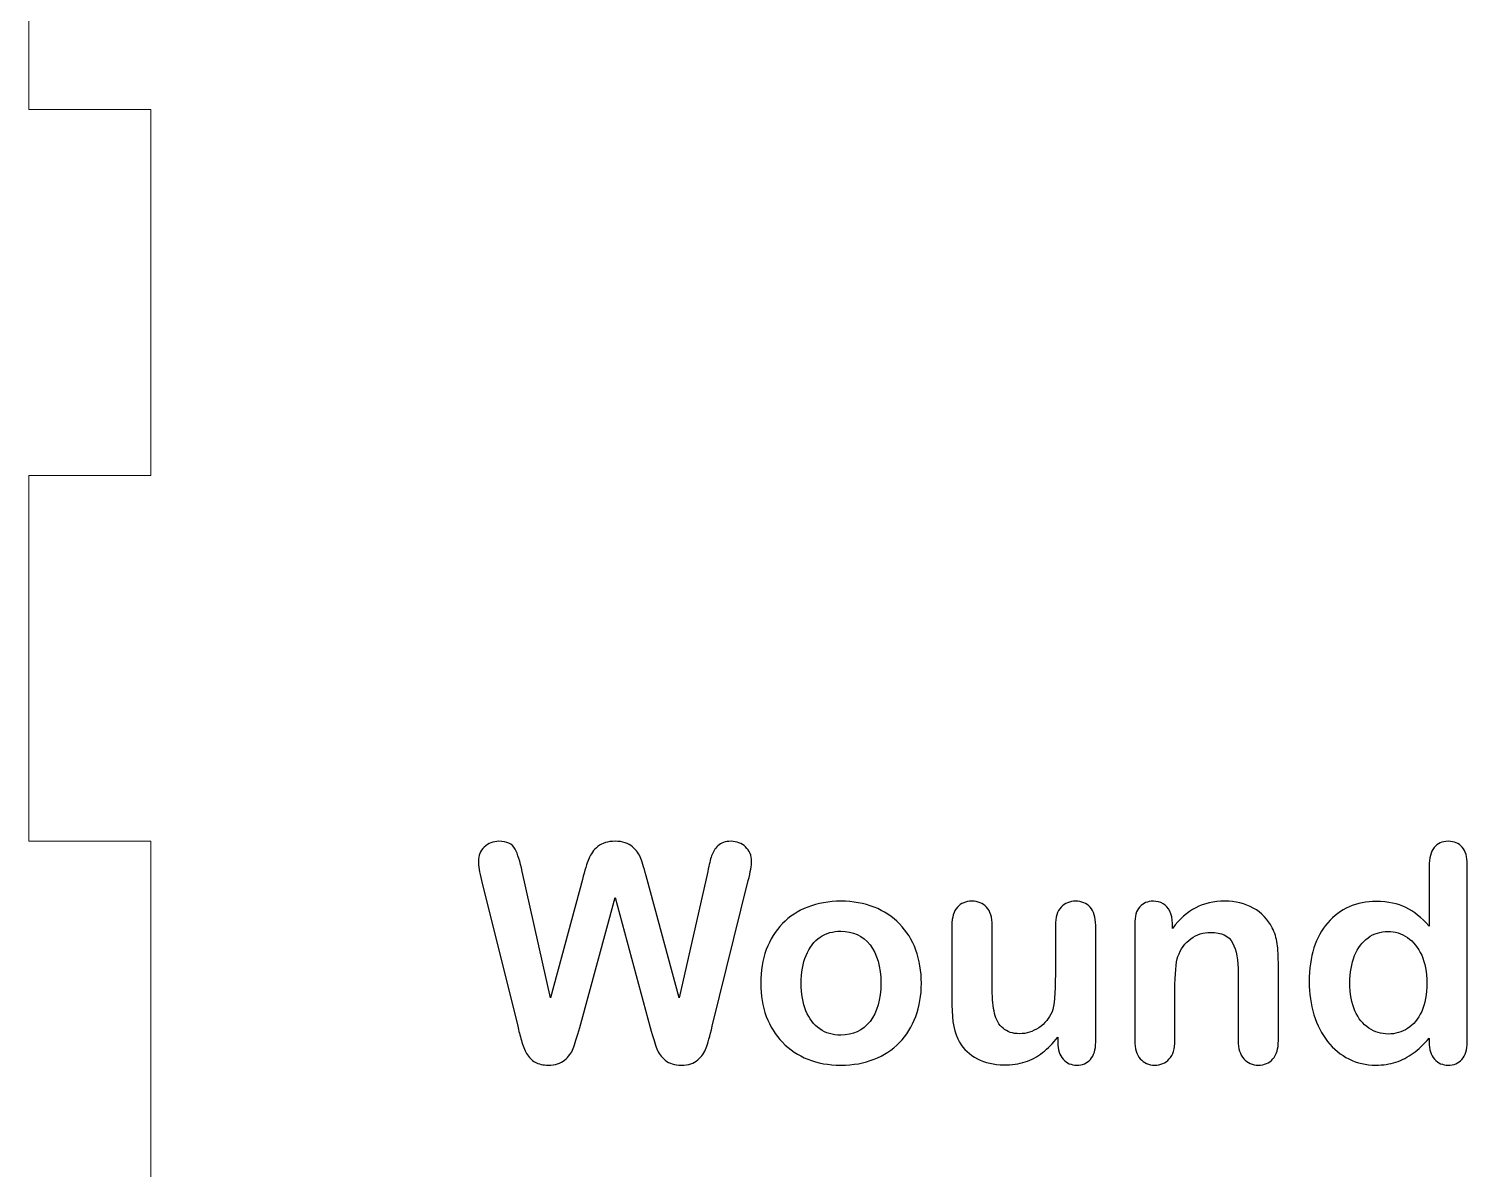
# Model space of a CAD drawing. Header units: inches. Extents: x -11.2 to 11.8, y -8.6 to 8.5.
# Drawn here: x 2.14 to 3.614, y -5.642 to -4.473 of the extents above; entities that cross this region are included whole.
import ezdxf

# ---------------------------------------------------------------- set-up
doc = ezdxf.new("R2010")
doc.units = ezdxf.units.IN
doc.header["$MEASUREMENT"] = 0
doc.layers.add('Tiny token holder', color=7, linetype='Continuous')

msp = doc.modelspace()

# ---------------------------------------------------------------- linework, layer by layer
at = {"layer": 'Tiny token holder', "color": 240, "lineweight": 9}
for points in [[(2.1402, -4.1805), (2.1402, -4.1805), (2.1402, -4.5555), (2.1402, -4.5555)], [(2.1402, -4.5555), (2.1402, -4.5555), (2.2652, -4.5555), (2.2652, -4.5555)], [(2.2652, -4.5555), (2.2652, -4.5555), (2.2652, -4.9305), (2.2652, -4.9305)], [(2.2652, -4.9305), (2.2652, -4.9305), (2.1402, -4.9305), (2.1402, -4.9305)], [(2.1402, -4.9305), (2.1402, -4.9305), (2.1402, -5.3055), (2.1402, -5.3055)], [(2.1402, -5.3055), (2.1402, -5.3055), (2.2652, -5.3055), (2.2652, -5.3055)], [(2.2652, -5.3055), (2.2652, -5.3055), (2.2652, -5.6805), (2.2652, -5.6805)]]:
    msp.add_open_spline(points, degree=3, dxfattribs=at)
at = {"layer": 'Tiny token holder', "color": 250}
for points, knots in [([(2.7769, -5.4962), (2.7769, -5.4962), (2.741, -5.3632), (2.741, -5.3632), (2.741, -5.3632), (2.741, -5.3632), (2.7047, -5.4962), (2.7047, -5.4962), (2.7047, -5.4962), (2.7018, -5.5063), (2.6996, -5.5135), (2.6979, -5.5179), (2.6979, -5.5179), (2.6963, -5.5223), (2.6933, -5.5262), (2.6892, -5.5297), (2.6892, -5.5297), (2.6851, -5.5332), (2.6796, -5.5349), (2.6727, -5.5349), (2.6727, -5.5349), (2.6671, -5.5349), (2.6626, -5.5339), (2.659, -5.5318), (2.659, -5.5318), (2.6554, -5.5298), (2.6525, -5.5268), (2.6503, -5.523), (2.6503, -5.523), (2.6481, -5.5193), (2.6463, -5.5148), (2.6449, -5.5095), (2.6449, -5.5095), (2.6434, -5.5044), (2.6422, -5.4996), (2.6411, -5.4951), (2.6411, -5.4951), (2.6411, -5.4951), (2.6042, -5.3458), (2.6042, -5.3458), (2.6042, -5.3458), (2.6019, -5.3371), (2.6008, -5.3305), (2.6008, -5.3259), (2.6008, -5.3259), (2.6008, -5.3202), (2.6028, -5.3153), (2.6068, -5.3114), (2.6068, -5.3114), (2.6109, -5.3075), (2.6159, -5.3055), (2.6218, -5.3055), (2.6218, -5.3055), (2.63, -5.3055), (2.6355, -5.3081), (2.6384, -5.3134), (2.6384, -5.3134), (2.6412, -5.3186), (2.6436, -5.3262), (2.6458, -5.3363), (2.6458, -5.3363), (2.6458, -5.3363), (2.6748, -5.4658), (2.6748, -5.4658), (2.6748, -5.4658), (2.6748, -5.4658), (2.7074, -5.3446), (2.7074, -5.3446), (2.7074, -5.3446), (2.7098, -5.3353), (2.712, -5.3282), (2.7139, -5.3234), (2.7139, -5.3234), (2.7158, -5.3185), (2.719, -5.3143), (2.7233, -5.3108), (2.7233, -5.3108), (2.7276, -5.3073), (2.7335, -5.3055), (2.741, -5.3055), (2.741, -5.3055), (2.7486, -5.3055), (2.7545, -5.3074), (2.7586, -5.311), (2.7586, -5.311), (2.7628, -5.3147), (2.7657, -5.3187), (2.7673, -5.3231), (2.7673, -5.3231), (2.7689, -5.3274), (2.7711, -5.3345), (2.7738, -5.3446), (2.7738, -5.3446), (2.7738, -5.3446), (2.8067, -5.4658), (2.8067, -5.4658), (2.8067, -5.4658), (2.8067, -5.4658), (2.8358, -5.3363), (2.8358, -5.3363), (2.8358, -5.3363), (2.8372, -5.3295), (2.8385, -5.3242), (2.8398, -5.3203), (2.8398, -5.3203), (2.8411, -5.3165), (2.8432, -5.3131), (2.8463, -5.3101), (2.8463, -5.3101), (2.8494, -5.307), (2.8538, -5.3055), (2.8597, -5.3055), (2.8597, -5.3055), (2.8656, -5.3055), (2.8705, -5.3075), (2.8746, -5.3113), (2.8746, -5.3113), (2.8787, -5.3152), (2.8807, -5.3201), (2.8807, -5.3259), (2.8807, -5.3259), (2.8807, -5.3301), (2.8797, -5.3367), (2.8774, -5.3458), (2.8774, -5.3458), (2.8774, -5.3458), (2.8405, -5.4951), (2.8405, -5.4951), (2.8405, -5.4951), (2.838, -5.5052), (2.8358, -5.5126), (2.8342, -5.5173), (2.8342, -5.5173), (2.8325, -5.522), (2.8297, -5.5261), (2.8257, -5.5296), (2.8257, -5.5296), (2.8217, -5.5332), (2.8161, -5.5349), (2.8088, -5.5349), (2.8088, -5.5349), (2.8019, -5.5349), (2.7965, -5.5332), (2.7923, -5.5298), (2.7923, -5.5298), (2.7882, -5.5263), (2.7853, -5.5225), (2.7837, -5.5182), (2.7837, -5.5182), (2.7821, -5.5139), (2.7798, -5.5066), (2.7769, -5.4962)], [0, 0, 0, 0, 0.025641, 0.025641, 0.025641, 0.025641, 0.051282, 0.051282, 0.051282, 0.051282, 0.076923, 0.076923, 0.076923, 0.076923, 0.102564, 0.102564, 0.102564, 0.102564, 0.128205, 0.128205, 0.128205, 0.128205, 0.153846, 0.153846, 0.153846, 0.153846, 0.179487, 0.179487, 0.179487, 0.179487, 0.205128, 0.205128, 0.205128, 0.205128, 0.230769, 0.230769, 0.230769, 0.230769, 0.25641, 0.25641, 0.25641, 0.25641, 0.282051, 0.282051, 0.282051, 0.282051, 0.307692, 0.307692, 0.307692, 0.307692, 0.333333, 0.333333, 0.333333, 0.333333, 0.358974, 0.358974, 0.358974, 0.358974, 0.384615, 0.384615, 0.384615, 0.384615, 0.410256, 0.410256, 0.410256, 0.410256, 0.435897, 0.435897, 0.435897, 0.435897, 0.461538, 0.461538, 0.461538, 0.461538, 0.487179, 0.487179, 0.487179, 0.487179, 0.512821, 0.512821, 0.512821, 0.512821, 0.538462, 0.538462, 0.538462, 0.538462, 0.564103, 0.564103, 0.564103, 0.564103, 0.589744, 0.589744, 0.589744, 0.589744, 0.615385, 0.615385, 0.615385, 0.615385, 0.641026, 0.641026, 0.641026, 0.641026, 0.666667, 0.666667, 0.666667, 0.666667, 0.692308, 0.692308, 0.692308, 0.692308, 0.717949, 0.717949, 0.717949, 0.717949, 0.74359, 0.74359, 0.74359, 0.74359, 0.769231, 0.769231, 0.769231, 0.769231, 0.794872, 0.794872, 0.794872, 0.794872, 0.820513, 0.820513, 0.820513, 0.820513, 0.846154, 0.846154, 0.846154, 0.846154, 0.871795, 0.871795, 0.871795, 0.871795, 0.897436, 0.897436, 0.897436, 0.897436, 0.923077, 0.923077, 0.923077, 0.923077, 0.948718, 0.948718, 0.948718, 0.948718, 1, 1, 1, 1]), ([(3.5749, -5.5113), (3.5749, -5.5113), (3.5749, -5.5072), (3.5749, -5.5072), (3.5749, -5.5072), (3.5694, -5.5136), (3.5639, -5.5187), (3.5585, -5.5227), (3.5585, -5.5227), (3.5531, -5.5267), (3.5472, -5.5298), (3.5409, -5.5318), (3.5409, -5.5318), (3.5346, -5.5339), (3.5277, -5.5349), (3.5202, -5.5349), (3.5202, -5.5349), (3.5104, -5.5349), (3.5012, -5.5328), (3.4928, -5.5286), (3.4928, -5.5286), (3.4844, -5.5244), (3.4771, -5.5185), (3.4709, -5.5107), (3.4709, -5.5107), (3.4648, -5.5029), (3.4601, -5.4938), (3.4569, -5.4833), (3.4569, -5.4833), (3.4538, -5.4728), (3.4521, -5.4614), (3.4521, -5.4493), (3.4521, -5.4493), (3.4521, -5.4234), (3.4585, -5.4033), (3.4711, -5.3889), (3.4711, -5.3889), (3.4837, -5.3744), (3.5003, -5.3672), (3.5209, -5.3672), (3.5209, -5.3672), (3.5328, -5.3672), (3.5428, -5.3693), (3.551, -5.3734), (3.551, -5.3734), (3.5592, -5.3774), (3.5672, -5.3837), (3.5749, -5.3923), (3.5749, -5.3923), (3.5749, -5.3923), (3.5749, -5.3312), (3.5749, -5.3312), (3.5749, -5.3312), (3.5749, -5.3228), (3.5766, -5.3164), (3.58, -5.312), (3.58, -5.312), (3.5834, -5.3077), (3.5882, -5.3055), (3.5944, -5.3055), (3.5944, -5.3055), (3.6007, -5.3055), (3.6055, -5.3075), (3.6089, -5.3115), (3.6089, -5.3115), (3.6123, -5.3155), (3.614, -5.3214), (3.614, -5.3291), (3.614, -5.3291), (3.614, -5.3291), (3.614, -5.5113), (3.614, -5.5113), (3.614, -5.5113), (3.614, -5.5192), (3.6122, -5.5251), (3.6086, -5.529), (3.6086, -5.529), (3.6049, -5.533), (3.6002, -5.5349), (3.5944, -5.5349), (3.5944, -5.5349), (3.5888, -5.5349), (3.5841, -5.5329), (3.5804, -5.5288), (3.5804, -5.5288), (3.5768, -5.5247), (3.5749, -5.5188), (3.5749, -5.5113)], [0, 0, 0, 0, 0.043478, 0.043478, 0.043478, 0.043478, 0.086957, 0.086957, 0.086957, 0.086957, 0.130435, 0.130435, 0.130435, 0.130435, 0.173913, 0.173913, 0.173913, 0.173913, 0.217391, 0.217391, 0.217391, 0.217391, 0.26087, 0.26087, 0.26087, 0.26087, 0.304348, 0.304348, 0.304348, 0.304348, 0.347826, 0.347826, 0.347826, 0.347826, 0.391304, 0.391304, 0.391304, 0.391304, 0.434783, 0.434783, 0.434783, 0.434783, 0.478261, 0.478261, 0.478261, 0.478261, 0.521739, 0.521739, 0.521739, 0.521739, 0.565217, 0.565217, 0.565217, 0.565217, 0.608696, 0.608696, 0.608696, 0.608696, 0.652174, 0.652174, 0.652174, 0.652174, 0.695652, 0.695652, 0.695652, 0.695652, 0.73913, 0.73913, 0.73913, 0.73913, 0.782609, 0.782609, 0.782609, 0.782609, 0.826087, 0.826087, 0.826087, 0.826087, 0.869565, 0.869565, 0.869565, 0.869565, 0.913043, 0.913043, 0.913043, 0.913043, 1, 1, 1, 1]), ([(3.0547, -5.451), (3.0547, -5.4633), (3.0528, -5.4746), (3.049, -5.485), (3.049, -5.485), (3.0451, -5.4954), (3.0396, -5.5043), (3.0323, -5.5118), (3.0323, -5.5118), (3.0251, -5.5193), (3.0163, -5.5249), (3.0062, -5.5289), (3.0062, -5.5289), (2.9962, -5.5329), (2.9848, -5.5349), (2.9722, -5.5349), (2.9722, -5.5349), (2.9596, -5.5349), (2.9484, -5.5329), (2.9384, -5.5289), (2.9384, -5.5289), (2.9284, -5.5248), (2.9198, -5.5191), (2.9124, -5.5115), (2.9124, -5.5115), (2.9051, -5.504), (2.8996, -5.4951), (2.8958, -5.4849), (2.8958, -5.4849), (2.892, -5.4746), (2.8901, -5.4633), (2.8901, -5.4509), (2.8901, -5.4509), (2.8901, -5.4384), (2.892, -5.4269), (2.8958, -5.4165), (2.8958, -5.4165), (2.8997, -5.4062), (2.9052, -5.3973), (2.9124, -5.3899), (2.9124, -5.3899), (2.9195, -5.3825), (2.9282, -5.3769), (2.9384, -5.3729), (2.9384, -5.3729), (2.9486, -5.3689), (2.9599, -5.3669), (2.9722, -5.3669), (2.9722, -5.3669), (2.9847, -5.3669), (2.9961, -5.3689), (3.0062, -5.3729), (3.0062, -5.3729), (3.0164, -5.377), (3.0252, -5.3828), (3.0324, -5.3902), (3.0324, -5.3902), (3.0397, -5.3977), (3.0453, -5.4066), (3.049, -5.4169), (3.049, -5.4169), (3.0528, -5.4272), (3.0547, -5.4386), (3.0547, -5.451)], [0, 0, 0, 0, 0.058824, 0.058824, 0.058824, 0.058824, 0.117647, 0.117647, 0.117647, 0.117647, 0.176471, 0.176471, 0.176471, 0.176471, 0.235294, 0.235294, 0.235294, 0.235294, 0.294118, 0.294118, 0.294118, 0.294118, 0.352941, 0.352941, 0.352941, 0.352941, 0.411765, 0.411765, 0.411765, 0.411765, 0.470588, 0.470588, 0.470588, 0.470588, 0.529412, 0.529412, 0.529412, 0.529412, 0.588235, 0.588235, 0.588235, 0.588235, 0.647059, 0.647059, 0.647059, 0.647059, 0.705882, 0.705882, 0.705882, 0.705882, 0.764706, 0.764706, 0.764706, 0.764706, 0.823529, 0.823529, 0.823529, 0.823529, 0.882353, 0.882353, 0.882353, 0.882353, 1, 1, 1, 1]), ([(3.1945, -5.5116), (3.1945, -5.5116), (3.1945, -5.5063), (3.1945, -5.5063), (3.1945, -5.5063), (3.1895, -5.5125), (3.1844, -5.5178), (3.1789, -5.5221), (3.1789, -5.5221), (3.1734, -5.5263), (3.1675, -5.5294), (3.161, -5.5315), (3.161, -5.5315), (3.1546, -5.5336), (3.1473, -5.5346), (3.139, -5.5346), (3.139, -5.5346), (3.129, -5.5346), (3.12, -5.5325), (3.1121, -5.5284), (3.1121, -5.5284), (3.1042, -5.5243), (3.0981, -5.5186), (3.0937, -5.5113), (3.0937, -5.5113), (3.0886, -5.5025), (3.086, -5.4899), (3.086, -5.4734), (3.086, -5.4734), (3.086, -5.4734), (3.086, -5.3916), (3.086, -5.3916), (3.086, -5.3916), (3.086, -5.3833), (3.0879, -5.3771), (3.0916, -5.373), (3.0916, -5.373), (3.0953, -5.369), (3.1003, -5.3669), (3.1064, -5.3669), (3.1064, -5.3669), (3.1126, -5.3669), (3.1177, -5.369), (3.1215, -5.3731), (3.1215, -5.3731), (3.1253, -5.3772), (3.1273, -5.3834), (3.1273, -5.3916), (3.1273, -5.3916), (3.1273, -5.3916), (3.1273, -5.4577), (3.1273, -5.4577), (3.1273, -5.4577), (3.1273, -5.4673), (3.1281, -5.4753), (3.1297, -5.4819), (3.1297, -5.4819), (3.1313, -5.4884), (3.1342, -5.4935), (3.1384, -5.4971), (3.1384, -5.4971), (3.1426, -5.5008), (3.1482, -5.5027), (3.1554, -5.5027), (3.1554, -5.5027), (3.1624, -5.5027), (3.169, -5.5006), (3.1751, -5.4965), (3.1751, -5.4965), (3.1813, -5.4923), (3.1857, -5.4869), (3.1886, -5.4803), (3.1886, -5.4803), (3.1909, -5.4744), (3.192, -5.4616), (3.192, -5.4418), (3.192, -5.4418), (3.192, -5.4418), (3.192, -5.3916), (3.192, -5.3916), (3.192, -5.3916), (3.192, -5.3834), (3.194, -5.3772), (3.1978, -5.3731), (3.1978, -5.3731), (3.2017, -5.369), (3.2067, -5.3669), (3.2128, -5.3669), (3.2128, -5.3669), (3.219, -5.3669), (3.2239, -5.369), (3.2276, -5.373), (3.2276, -5.373), (3.2314, -5.3771), (3.2333, -5.3833), (3.2333, -5.3916), (3.2333, -5.3916), (3.2333, -5.3916), (3.2333, -5.5113), (3.2333, -5.5113), (3.2333, -5.5113), (3.2333, -5.5192), (3.2315, -5.525), (3.2279, -5.529), (3.2279, -5.529), (3.2243, -5.533), (3.2197, -5.5349), (3.214, -5.5349), (3.214, -5.5349), (3.2084, -5.5349), (3.2037, -5.5329), (3.2, -5.5288), (3.2, -5.5288), (3.1963, -5.5247), (3.1945, -5.519), (3.1945, -5.5116)], [0, 0, 0, 0, 0.033333, 0.033333, 0.033333, 0.033333, 0.066667, 0.066667, 0.066667, 0.066667, 0.1, 0.1, 0.1, 0.1, 0.133333, 0.133333, 0.133333, 0.133333, 0.166667, 0.166667, 0.166667, 0.166667, 0.2, 0.2, 0.2, 0.2, 0.233333, 0.233333, 0.233333, 0.233333, 0.266667, 0.266667, 0.266667, 0.266667, 0.3, 0.3, 0.3, 0.3, 0.333333, 0.333333, 0.333333, 0.333333, 0.366667, 0.366667, 0.366667, 0.366667, 0.4, 0.4, 0.4, 0.4, 0.433333, 0.433333, 0.433333, 0.433333, 0.466667, 0.466667, 0.466667, 0.466667, 0.5, 0.5, 0.5, 0.5, 0.533333, 0.533333, 0.533333, 0.533333, 0.566667, 0.566667, 0.566667, 0.566667, 0.6, 0.6, 0.6, 0.6, 0.633333, 0.633333, 0.633333, 0.633333, 0.666667, 0.666667, 0.666667, 0.666667, 0.7, 0.7, 0.7, 0.7, 0.733333, 0.733333, 0.733333, 0.733333, 0.766667, 0.766667, 0.766667, 0.766667, 0.8, 0.8, 0.8, 0.8, 0.833333, 0.833333, 0.833333, 0.833333, 0.866667, 0.866667, 0.866667, 0.866667, 0.9, 0.9, 0.9, 0.9, 0.933333, 0.933333, 0.933333, 0.933333, 1, 1, 1, 1]), ([(3.3119, -5.3897), (3.3119, -5.3897), (3.3119, -5.3947), (3.3119, -5.3947), (3.3119, -5.3947), (3.3192, -5.3851), (3.3272, -5.3781), (3.3358, -5.3736), (3.3358, -5.3736), (3.3444, -5.3691), (3.3543, -5.3669), (3.3656, -5.3669), (3.3656, -5.3669), (3.3765, -5.3669), (3.3862, -5.3693), (3.3948, -5.374), (3.3948, -5.374), (3.4034, -5.3787), (3.4098, -5.3854), (3.414, -5.3941), (3.414, -5.3941), (3.4168, -5.3992), (3.4185, -5.4046), (3.4193, -5.4105), (3.4193, -5.4105), (3.4201, -5.4163), (3.4205, -5.4238), (3.4205, -5.4329), (3.4205, -5.4329), (3.4205, -5.4329), (3.4205, -5.5098), (3.4205, -5.5098), (3.4205, -5.5098), (3.4205, -5.5181), (3.4186, -5.5243), (3.4148, -5.5286), (3.4148, -5.5286), (3.4111, -5.5328), (3.4061, -5.5349), (3.4001, -5.5349), (3.4001, -5.5349), (3.3939, -5.5349), (3.3889, -5.5327), (3.385, -5.5284), (3.385, -5.5284), (3.3812, -5.5241), (3.3793, -5.5179), (3.3793, -5.5098), (3.3793, -5.5098), (3.3793, -5.5098), (3.3793, -5.4409), (3.3793, -5.4409), (3.3793, -5.4409), (3.3793, -5.4273), (3.3774, -5.4169), (3.3736, -5.4096), (3.3736, -5.4096), (3.3698, -5.4024), (3.3623, -5.3988), (3.351, -5.3988), (3.351, -5.3988), (3.3436, -5.3988), (3.3369, -5.401), (3.3308, -5.4054), (3.3308, -5.4054), (3.3248, -5.4098), (3.3203, -5.4158), (3.3176, -5.4235), (3.3176, -5.4235), (3.3155, -5.4297), (3.3145, -5.4411), (3.3145, -5.458), (3.3145, -5.458), (3.3145, -5.458), (3.3145, -5.5098), (3.3145, -5.5098), (3.3145, -5.5098), (3.3145, -5.5182), (3.3125, -5.5244), (3.3087, -5.5286), (3.3087, -5.5286), (3.3048, -5.5328), (3.2998, -5.5349), (3.2937, -5.5349), (3.2937, -5.5349), (3.2877, -5.5349), (3.2828, -5.5327), (3.279, -5.5284), (3.279, -5.5284), (3.2752, -5.5241), (3.2733, -5.5179), (3.2733, -5.5098), (3.2733, -5.5098), (3.2733, -5.5098), (3.2733, -5.3903), (3.2733, -5.3903), (3.2733, -5.3903), (3.2733, -5.3825), (3.275, -5.3766), (3.2784, -5.3727), (3.2784, -5.3727), (3.2819, -5.3689), (3.2865, -5.3669), (3.2924, -5.3669), (3.2924, -5.3669), (3.2961, -5.3669), (3.2994, -5.3678), (3.3023, -5.3695), (3.3023, -5.3695), (3.3052, -5.3712), (3.3075, -5.3738), (3.3093, -5.3772), (3.3093, -5.3772), (3.311, -5.3806), (3.3119, -5.3848), (3.3119, -5.3897)], [0, 0, 0, 0, 0.033333, 0.033333, 0.033333, 0.033333, 0.066667, 0.066667, 0.066667, 0.066667, 0.1, 0.1, 0.1, 0.1, 0.133333, 0.133333, 0.133333, 0.133333, 0.166667, 0.166667, 0.166667, 0.166667, 0.2, 0.2, 0.2, 0.2, 0.233333, 0.233333, 0.233333, 0.233333, 0.266667, 0.266667, 0.266667, 0.266667, 0.3, 0.3, 0.3, 0.3, 0.333333, 0.333333, 0.333333, 0.333333, 0.366667, 0.366667, 0.366667, 0.366667, 0.4, 0.4, 0.4, 0.4, 0.433333, 0.433333, 0.433333, 0.433333, 0.466667, 0.466667, 0.466667, 0.466667, 0.5, 0.5, 0.5, 0.5, 0.533333, 0.533333, 0.533333, 0.533333, 0.566667, 0.566667, 0.566667, 0.566667, 0.6, 0.6, 0.6, 0.6, 0.633333, 0.633333, 0.633333, 0.633333, 0.666667, 0.666667, 0.666667, 0.666667, 0.7, 0.7, 0.7, 0.7, 0.733333, 0.733333, 0.733333, 0.733333, 0.766667, 0.766667, 0.766667, 0.766667, 0.8, 0.8, 0.8, 0.8, 0.833333, 0.833333, 0.833333, 0.833333, 0.866667, 0.866667, 0.866667, 0.866667, 0.9, 0.9, 0.9, 0.9, 0.933333, 0.933333, 0.933333, 0.933333, 1, 1, 1, 1]), ([(3.0132, -5.451), (3.0132, -5.4341), (3.0095, -5.421), (3.0021, -5.4116), (3.0021, -5.4116), (2.9946, -5.4023), (2.9847, -5.3976), (2.9722, -5.3976), (2.9722, -5.3976), (2.9641, -5.3976), (2.957, -5.3996), (2.9509, -5.4038), (2.9509, -5.4038), (2.9447, -5.408), (2.94, -5.4142), (2.9366, -5.4224), (2.9366, -5.4224), (2.9333, -5.4305), (2.9316, -5.4401), (2.9316, -5.451), (2.9316, -5.451), (2.9316, -5.4618), (2.9333, -5.4712), (2.9365, -5.4793), (2.9365, -5.4793), (2.9399, -5.4873), (2.9445, -5.4935), (2.9506, -5.4978), (2.9506, -5.4978), (2.9567, -5.5021), (2.9639, -5.5042), (2.9722, -5.5042), (2.9722, -5.5042), (2.9847, -5.5042), (2.9946, -5.4995), (3.0021, -5.4901), (3.0021, -5.4901), (3.0095, -5.4807), (3.0132, -5.4676), (3.0132, -5.451)], [0, 0, 0, 0, 0.090909, 0.090909, 0.090909, 0.090909, 0.181818, 0.181818, 0.181818, 0.181818, 0.272727, 0.272727, 0.272727, 0.272727, 0.363636, 0.363636, 0.363636, 0.363636, 0.454545, 0.454545, 0.454545, 0.454545, 0.545455, 0.545455, 0.545455, 0.545455, 0.636364, 0.636364, 0.636364, 0.636364, 0.727273, 0.727273, 0.727273, 0.727273, 0.818182, 0.818182, 0.818182, 0.818182, 1, 1, 1, 1]), ([(3.4937, -5.4506), (3.4937, -5.4619), (3.4954, -5.4714), (3.4989, -5.4793), (3.4989, -5.4793), (3.5024, -5.4871), (3.5071, -5.493), (3.5132, -5.497), (3.5132, -5.497), (3.5193, -5.501), (3.5259, -5.503), (3.533, -5.503), (3.533, -5.503), (3.5403, -5.503), (3.5469, -5.5011), (3.5529, -5.4973), (3.5529, -5.4973), (3.5589, -5.4935), (3.5637, -5.4877), (3.5673, -5.4799), (3.5673, -5.4799), (3.5708, -5.4721), (3.5726, -5.4624), (3.5726, -5.4506), (3.5726, -5.4506), (3.5726, -5.4397), (3.5708, -5.4302), (3.5673, -5.4223), (3.5673, -5.4223), (3.5637, -5.4144), (3.5588, -5.4083), (3.5527, -5.4041), (3.5527, -5.4041), (3.5467, -5.4), (3.54, -5.3979), (3.5327, -5.3979), (3.5327, -5.3979), (3.5252, -5.3979), (3.5184, -5.4), (3.5124, -5.4043), (3.5124, -5.4043), (3.5065, -5.4086), (3.5019, -5.4147), (3.4986, -5.4227), (3.4986, -5.4227), (3.4953, -5.4308), (3.4937, -5.4401), (3.4937, -5.4506)], [0, 0, 0, 0, 0.076923, 0.076923, 0.076923, 0.076923, 0.153846, 0.153846, 0.153846, 0.153846, 0.230769, 0.230769, 0.230769, 0.230769, 0.307692, 0.307692, 0.307692, 0.307692, 0.384615, 0.384615, 0.384615, 0.384615, 0.461538, 0.461538, 0.461538, 0.461538, 0.538462, 0.538462, 0.538462, 0.538462, 0.615385, 0.615385, 0.615385, 0.615385, 0.692308, 0.692308, 0.692308, 0.692308, 0.769231, 0.769231, 0.769231, 0.769231, 0.846154, 0.846154, 0.846154, 0.846154, 1, 1, 1, 1])]:
    msp.add_open_spline(points, degree=3, knots=knots, dxfattribs=at)

doc.saveas('drawing.dxf')
